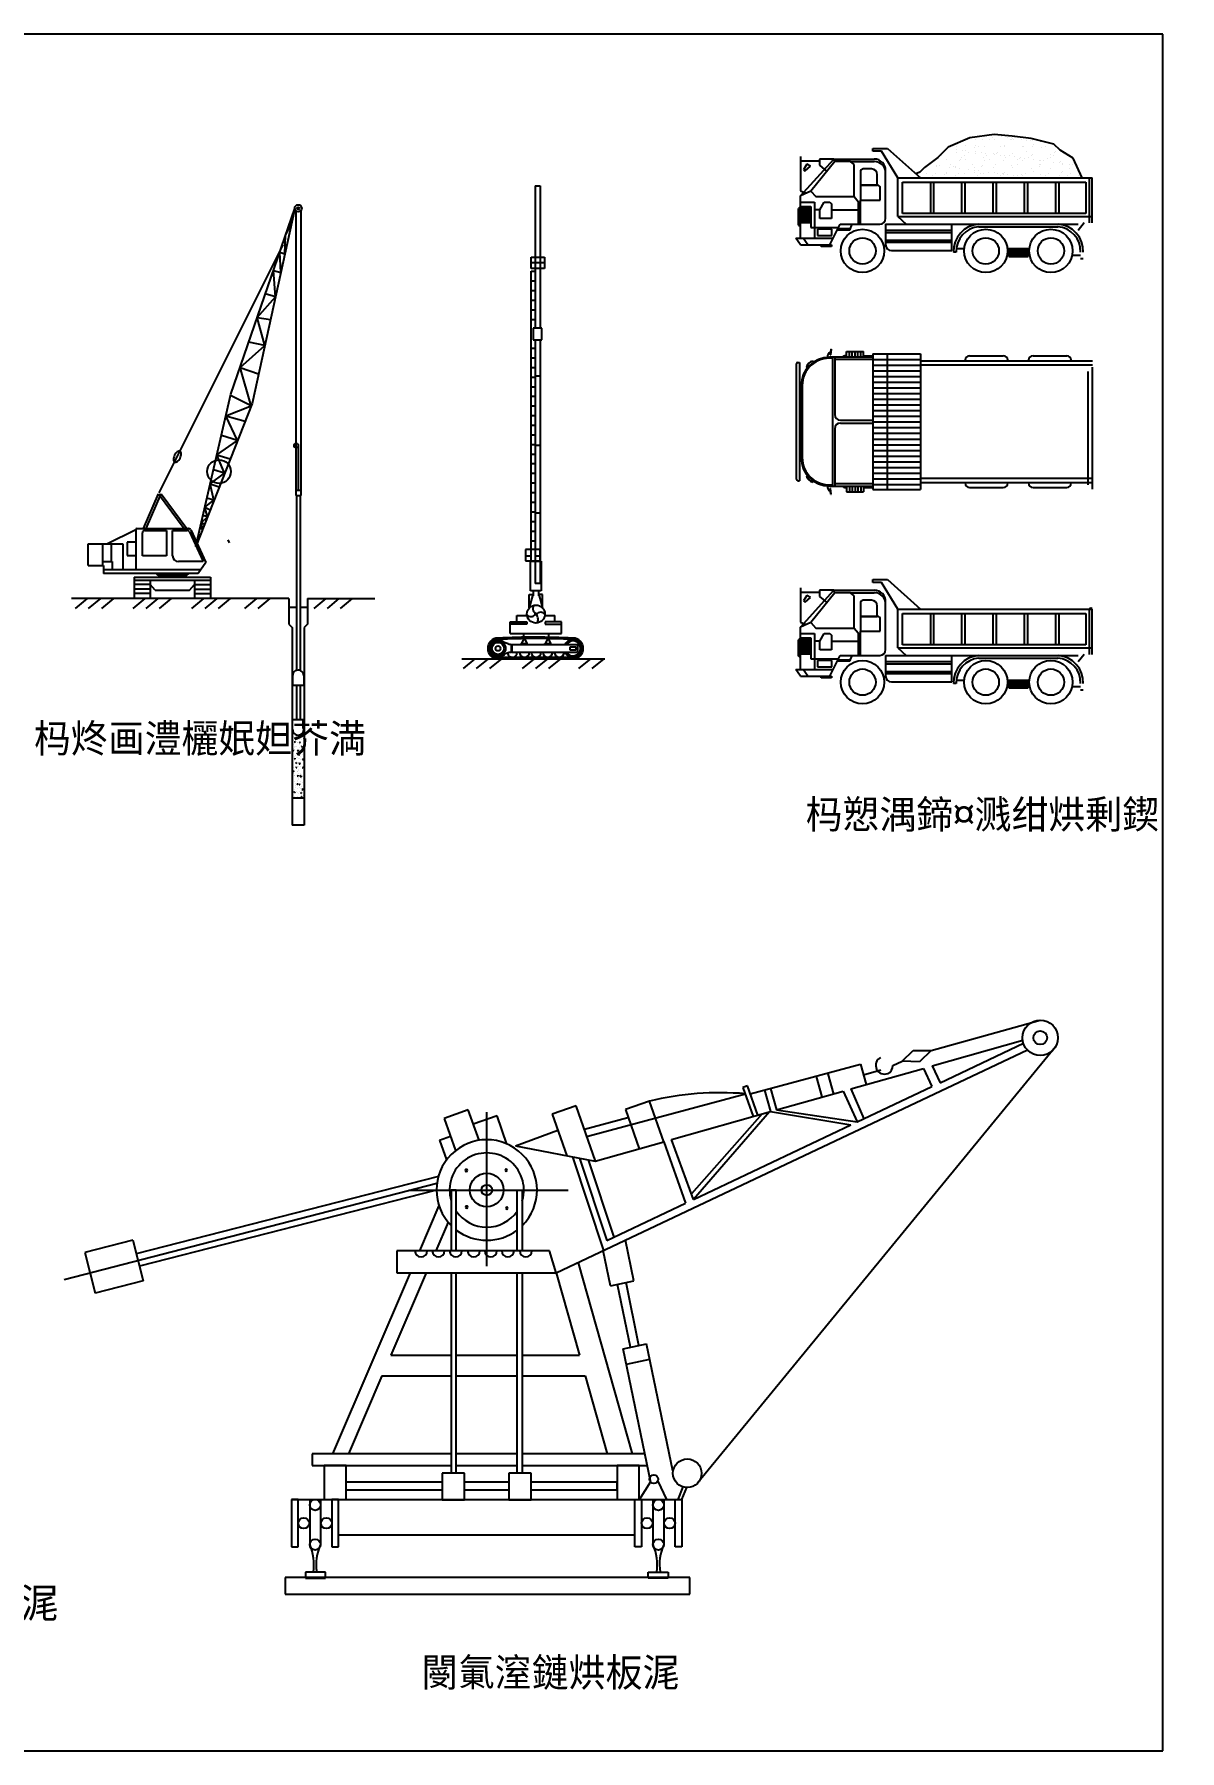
# Model space of a CAD drawing. Header units: metres. Extents: x 0 to 215, y 0 to 151.
# Drawn here: x 114.4 to 215.3, y 0 to 151.2 of the extents above; entities that cross this region are included whole.
import ezdxf

# ---------------------------------------------------------------- set-up
doc = ezdxf.new("R2010")
doc.units = ezdxf.units.M

msp = doc.modelspace()

# ---------------------------------------------------------------- linework, layer by layer
for p, q in [((213.84, 151.2), (0, 151.2)), ((213.84, 0), (213.84, 151.2)), ((198.99, 142.38), (196.85, 142.08)), ((198.79, 142.3), (198.79, 142.3)), ((200.57, 142.23), (198.99, 142.38)), ((199.65, 142.19), (199.65, 142.19)), ((202.26, 142.02), (200.57, 142.23)), ((188.31, 141.15), (189.59, 141.15)), ((188.31, 140.92), (188.31, 141.15)), ((189.06, 140.92), (188.31, 140.92)), ((190.49, 138.57), (189.06, 140.92)), ((189.59, 141.15), (192.5, 138.57)), ((194.95, 141.26), (194.04, 140.34)), ((196.85, 142.08), (194.95, 141.26)), ((195.63, 141.33), (195.63, 141.33)), ((195.63, 140.77), (195.63, 140.77)), ((195.64, 141.07), (195.64, 141.07)), ((196.16, 141), (196.16, 141)), ((196.49, 141.37), (196.49, 141.37)), ((196.49, 140.96), (196.49, 140.96)), ((196.59, 141.94), (196.59, 141.94)), ((196.7, 140.76), (196.7, 140.76)), ((197.25, 141.27), (197.25, 141.27)), ((197.34, 140.71), (197.34, 140.71)), ((197.35, 140.85), (197.35, 140.85)), ((197.37, 141.38), (197.37, 141.38)), ((197.38, 141.93), (197.38, 141.93)), ((197.6, 141.32), (197.6, 141.32)), ((197.87, 140.78), (197.87, 140.78)), ((198, 141.96), (198, 141.96)), ((198.15, 141.34), (198.15, 141.34)), ((198.2, 140.73), (198.2, 140.73)), ((198.57, 141.94), (198.57, 141.94)), ((198.84, 142.11), (198.84, 142.11)), ((198.97, 140.72), (198.97, 140.72)), ((199.01, 141.94), (199.01, 141.94)), ((199.06, 140.62), (199.06, 140.62)), ((199.16, 140.71), (199.16, 140.71)), ((199.27, 140.82), (199.27, 140.82)), ((199.58, 141.32), (199.58, 141.32)), ((199.86, 141.28), (199.86, 141.28)), ((199.91, 141.4), (199.91, 141.4)), ((200.16, 142.12), (200.16, 142.12)), ((200.46, 141.91), (200.46, 141.91)), ((200.49, 142.08), (200.49, 142.08)), ((200.55, 141.93), (200.55, 141.93)), ((200.58, 142.01), (200.58, 142.01)), ((200.63, 140.69), (200.63, 140.69)), ((200.67, 141.92), (200.67, 141.92)), ((200.81, 142.1), (200.81, 142.1)), ((201.36, 141.96), (201.36, 141.96)), ((201.49, 141.29), (201.49, 141.29)), ((201.56, 141.32), (201.56, 141.32)), ((201.82, 140.84), (201.82, 140.84)), ((201.87, 141.89), (201.87, 141.89)), ((202.2, 141.85), (202.2, 141.85)), ((204.25, 141.51), (202.26, 142.02)), ((202.34, 140.63), (202.34, 140.63)), ((202.37, 141.35), (202.37, 141.35)), ((202.38, 141.86), (202.38, 141.86)), ((202.48, 141.46), (202.48, 141.46)), ((202.52, 141.93), (202.52, 141.93)), ((203.07, 141.74), (203.07, 141.74)), ((203.15, 141.27), (203.15, 141.27)), ((203.54, 141.31), (203.54, 141.31)), ((203.58, 141.67), (203.58, 141.67)), ((203.97, 140.64), (203.97, 140.64)), ((204.81, 141), (204.25, 141.51)), ((204.28, 140.79), (204.28, 140.79)), ((204.39, 140.9), (204.39, 140.9)), ((205.94, 140.29), (204.81, 141)), ((181.93, 136.96), (184.86, 140.21)), ((181.94, 140.44), (181.94, 137.4)), ((183.6, 140.02), (181.94, 140.02)), ((182.48, 139.76), (182.2, 139.27)), ((182.2, 139.27), (182.35, 139.17)), ((182.35, 139.17), (182.82, 139.6)), ((182.82, 139.6), (182.48, 139.76)), ((184.96, 140), (182.85, 137.39)), ((183.6, 140.21), (183.6, 139.66)), ((184.86, 140.21), (183.6, 140.21)), ((183.6, 139.66), (184.26, 139.13)), ((184.86, 140.21), (188.43, 140.21)), ((186.33, 140), (184.96, 140)), ((186.65, 139.73), (186.33, 140)), ((186.33, 140), (188.43, 140)), ((186.65, 136.9), (186.65, 139.73)), ((188.18, 139.34), (187.45, 139.34)), ((189.43, 139), (189.43, 139.21)), ((192.86, 139.47), (192.45, 139.07)), ((194.04, 140.34), (192.86, 139.47)), ((193.35, 139.73), (193.35, 139.73)), ((193.87, 139.66), (193.87, 139.66)), ((193.92, 139.57), (193.92, 139.57)), ((194.1, 140.35), (194.1, 140.35)), ((194.2, 139.62), (194.2, 139.62)), ((194.37, 140.53), (194.37, 140.53)), ((194.82, 140.13), (194.82, 140.13)), ((195.06, 139.5), (195.06, 139.5)), ((195.11, 139.74), (195.11, 139.74)), ((195.39, 139.57), (195.39, 139.57)), ((195.57, 139.44), (195.57, 139.44)), ((195.59, 139.55), (195.59, 139.55)), ((195.91, 139.39), (195.91, 139.39)), ((195.95, 140.08), (195.95, 140.08)), ((196.06, 140.18), (196.06, 140.18)), ((196.08, 140.35), (196.08, 140.35)), ((196.35, 140.52), (196.35, 140.52)), ((196.45, 140.14), (196.45, 140.14)), ((196.77, 139.28), (196.77, 139.28)), ((197.09, 139.73), (197.09, 139.73)), ((197.28, 139.21), (197.28, 139.21)), ((197.3, 139.48), (197.3, 139.48)), ((197.61, 139.17), (197.61, 139.17)), ((197.86, 139.52), (197.86, 139.52)), ((197.97, 139.63), (197.97, 139.63)), ((198.05, 140.35), (198.05, 140.35)), ((198.11, 140.12), (198.11, 140.12)), ((198.32, 140.52), (198.32, 140.52)), ((198.61, 140.21), (198.61, 140.21)), ((198.93, 139.49), (198.93, 139.49)), ((199.07, 139.73), (199.07, 139.73)), ((199.58, 140.55), (199.58, 140.55)), ((199.82, 140.06), (199.82, 140.06)), ((199.91, 140.51), (199.91, 140.51)), ((200.03, 140.34), (200.03, 140.34)), ((200.3, 140.51), (200.3, 140.51)), ((200.51, 139.65), (200.51, 139.65)), ((200.59, 139.47), (200.59, 139.47)), ((200.77, 140.4), (200.77, 140.4)), ((201.05, 139.73), (201.05, 139.73)), ((201.07, 140.16), (201.07, 140.16)), ((201.18, 140.26), (201.18, 140.26)), ((201.29, 140.33), (201.29, 140.33)), ((201.45, 140.07), (201.45, 140.07)), ((201.62, 140.28), (201.62, 140.28)), ((202.01, 140.34), (202.01, 140.34)), ((202.28, 140.51), (202.28, 140.51)), ((202.3, 139.41), (202.3, 139.41)), ((202.48, 140.17), (202.48, 140.17)), ((202.98, 139.6), (202.98, 139.6)), ((203, 140.1), (203, 140.1)), ((203.02, 139.72), (203.02, 139.72)), ((203.09, 139.71), (203.09, 139.71)), ((203.11, 140.05), (203.11, 140.05)), ((203.33, 140.06), (203.33, 140.06)), ((203.72, 140.28), (203.72, 140.28)), ((203.93, 139.42), (203.93, 139.42)), ((203.99, 140.34), (203.99, 140.34)), ((204.19, 139.95), (204.19, 139.95)), ((204.25, 140.51), (204.25, 140.51)), ((204.71, 139.88), (204.71, 139.88)), ((204.82, 139.98), (204.82, 139.98)), ((205, 139.72), (205, 139.72)), ((205, 139.15), (205, 139.15)), ((205.04, 139.83), (205.04, 139.83)), ((205.59, 139.4), (205.59, 139.4)), ((205.63, 139.73), (205.63, 139.73)), ((205.9, 139.72), (205.9, 139.72)), ((206.75, 138.57), (205.94, 140.29)), ((158.55, 137.85), (158.55, 125.3)), ((158.55, 137.85), (159, 137.85)), ((159, 137.85), (159, 125.3)), ((187.2, 139.09), (187.2, 137.91)), ((188.71, 137.91), (187.2, 137.91)), ((187.2, 137.91), (187.2, 136.6)), ((187.2, 137.91), (188.68, 137.91)), ((188.68, 137.91), (188.68, 138.84)), ((188.96, 136.6), (188.96, 137.66)), ((189.43, 134.98), (189.43, 139)), ((190.49, 135.15), (190.49, 138.57)), ((190.49, 138.57), (207.62, 138.57)), ((190.9, 138.17), (207.07, 138.17)), ((190.9, 135.42), (190.9, 138.17)), ((192.45, 139.07), (192.1, 138.92)), ((192.18, 138.94), (192.18, 138.94)), ((193.07, 138.97), (193.07, 138.97)), ((193.37, 138.17), (193.37, 135.42)), ((193.59, 138.76), (193.59, 138.76)), ((193.65, 138.17), (193.65, 135.42)), ((193.85, 138.93), (193.85, 138.93)), ((194.65, 138.88), (194.65, 138.88)), ((194.76, 138.99), (194.76, 138.99)), ((194.78, 138.91), (194.78, 138.91)), ((195.56, 138.76), (195.56, 138.76)), ((195.83, 138.93), (195.83, 138.93)), ((196.12, 138.17), (196.12, 135.42)), ((196.41, 138.92), (196.41, 138.92)), ((196.41, 138.17), (196.41, 135.42)), ((197.3, 139.01), (197.3, 139.01)), ((197.54, 138.76), (197.54, 138.76)), ((197.81, 138.93), (197.81, 138.93)), ((198.07, 138.9), (198.07, 138.9)), ((198.48, 139.05), (198.48, 139.05)), ((198.88, 138.17), (198.88, 135.42)), ((198.99, 138.99), (198.99, 138.99)), ((199.17, 138.17), (199.17, 135.42)), ((199.32, 138.94), (199.32, 138.94)), ((199.52, 138.75), (199.52, 138.75)), ((199.76, 138.96), (199.76, 138.96)), ((199.78, 138.83), (199.78, 138.83)), ((199.79, 138.92), (199.79, 138.92)), ((199.88, 139.07), (199.88, 139.07)), ((200.19, 138.83), (200.19, 138.83)), ((200.7, 138.76), (200.7, 138.76)), ((201.03, 138.72), (201.03, 138.72)), ((201.41, 138.84), (201.41, 138.84)), ((201.5, 138.75), (201.5, 138.75)), ((201.64, 138.17), (201.64, 135.42)), ((201.76, 138.92), (201.76, 138.92)), ((201.9, 138.6), (201.9, 138.6)), ((201.92, 138.17), (201.92, 135.42)), ((202.42, 139.09), (202.42, 139.09)), ((203.07, 138.82), (203.07, 138.82)), ((203.47, 138.75), (203.47, 138.75)), ((203.74, 138.92), (203.74, 138.92)), ((204.39, 138.17), (204.39, 135.42)), ((204.68, 138.17), (204.68, 135.42)), ((204.78, 138.76), (204.78, 138.76)), ((204.88, 139.04), (204.88, 139.04)), ((205.45, 138.74), (205.45, 138.74)), ((205.72, 138.91), (205.72, 138.91)), ((206.41, 138.77), (206.41, 138.77)), ((207.07, 138.17), (207.07, 135.42)), ((207.39, 134.58), (207.39, 138.57)), ((207.62, 134.58), (207.62, 138.57)), ((182.85, 137.39), (181.93, 136.96)), ((181.93, 133.24), (181.93, 136.96)), ((181.93, 136.41), (183.17, 136.41)), ((181.94, 137.4), (182.44, 137.2)), ((182.85, 137.39), (183.27, 136.9)), ((183.17, 136.41), (183.17, 133.24)), ((183.27, 136.9), (186.65, 136.9)), ((183.62, 135.74), (184, 136.41)), ((184, 136.41), (184.52, 136.41)), ((184.52, 136.41), (184.65, 136.26)), ((184.65, 136.26), (184.65, 134.98)), ((186.65, 136.9), (187.02, 136.48)), ((187.02, 136.48), (187.02, 134.48)), ((187.2, 134.48), (187.2, 136.6)), ((187.2, 136.6), (188.96, 136.6)), ((131.75, 119.51), (137.38, 135.87)), ((137.38, 135.87), (133.61, 118.68)), ((137.46, 135.66), (137.46, 110.57)), ((137.91, 135.66), (137.91, 110.57)), ((181.93, 136.04), (181.74, 135.85)), ((181.74, 134.4), (181.74, 135.85)), ((181.93, 134.58), (181.74, 134.4)), ((181.84, 135.95), (181.84, 134.49)), ((181.93, 136.04), (182.84, 136.04)), ((182.84, 134.58), (181.93, 134.58)), ((182.02, 136.04), (182.02, 134.58)), ((182.11, 136.04), (182.11, 134.58)), ((182.2, 136.04), (182.2, 134.58)), ((182.29, 136.04), (182.29, 134.58)), ((182.39, 136.04), (182.39, 134.58)), ((182.48, 136.04), (182.48, 134.58)), ((182.57, 136.04), (182.57, 134.58)), ((182.66, 136.04), (182.66, 134.58)), ((182.75, 136.04), (182.75, 134.58)), ((182.84, 136.04), (182.84, 134.19)), ((183.62, 135.74), (183.17, 135.74)), ((183.62, 134.98), (183.62, 135.74)), ((184.65, 134.98), (183.62, 134.98)), ((184.65, 135.74), (187.02, 135.74)), ((190.49, 135.15), (191.25, 134.48)), ((190.49, 135.15), (207.62, 135.15)), ((207.07, 135.42), (190.9, 135.42)), ((206.93, 134.58), (206.4, 133.91)), ((136.5, 131.87), (136.56, 133.5)), ((136.56, 133.5), (137.08, 134.54)), ((181.93, 132.66), (181.53, 133.24)), ((181.53, 133.24), (184.74, 133.24)), ((181.74, 134.4), (181.93, 134.31)), ((182.57, 132.66), (182.17, 133.24)), ((182.84, 134.19), (185.3, 134.19)), ((184.68, 134.04), (183.42, 134.04)), ((183.42, 134.04), (183.42, 133.47)), ((183.42, 133.47), (184.68, 133.47)), ((184.5, 132.66), (185.43, 134.48)), ((184.68, 133.47), (184.68, 134.04)), ((186.27, 133.96), (185.21, 133.96)), ((186.32, 134.07), (185.25, 134.07)), ((185.43, 134.48), (188.93, 134.48)), ((186.27, 133.96), (186.49, 134.48)), ((189.43, 134.48), (189.43, 132.65)), ((189.43, 134.48), (206.4, 134.48)), ((189.43, 133.94), (195.26, 133.94)), ((189.43, 133.74), (195.26, 133.74)), ((189.43, 133.08), (195.26, 133.08)), ((195.26, 132.15), (195.26, 134.48)), ((197.65, 134.24), (204.6, 134.24)), ((125.44, 110.81), (136.36, 132.65)), ((136.14, 130.23), (136.05, 132)), ((136.05, 132), (136.5, 131.87)), ((158.19, 130.56), (158.19, 131.58)), ((158.19, 131.58), (159.37, 131.58)), ((159.37, 131.58), (159.37, 130.56)), ((181.93, 132.66), (184.5, 132.66)), ((183.75, 132.66), (184.66, 132.66)), ((183.75, 132.5), (183.75, 132.66)), ((184.66, 132.5), (183.75, 132.5)), ((184.66, 132.66), (184.66, 132.5)), ((189.43, 132.88), (195.26, 132.88)), ((189.93, 132.15), (195.26, 132.15)), ((195.65, 132.01), (195.41, 132.01)), ((195.66, 132.32), (196.35, 132.32)), ((200.15, 132.32), (202.09, 132.32)), ((200.27, 132.32), (200.27, 131.63)), ((200.27, 132.28), (201.97, 132.28)), ((200.27, 132.15), (201.97, 132.15)), ((200.27, 132.02), (201.97, 132.02)), ((200.27, 131.89), (201.97, 131.89)), ((200.27, 131.76), (201.97, 131.76)), ((200.27, 131.63), (201.97, 131.63)), ((201.97, 132.32), (201.97, 131.63)), ((205.89, 131.75), (206.58, 131.75)), ((135.67, 128.08), (135.49, 130.4)), ((135.49, 130.4), (136.14, 130.23)), ((159.37, 131.07), (158.19, 131.07)), ((159.37, 130.56), (158.19, 130.56)), ((158.19, 104.79), (158.19, 130.33)), ((158.19, 130.33), (158.55, 130.33)), ((206.6, 131.44), (206.84, 131.44)), ((158.19, 129.49), (158.55, 129.49)), ((158.19, 128.64), (158.55, 128.64)), ((134.07, 126.26), (135.67, 128.08)), ((135.67, 128.08), (134.78, 128.33)), ((158.19, 127.79), (158.55, 127.79)), ((134.73, 123.79), (134.07, 126.26)), ((134.07, 126.26), (135.23, 126.07)), ((158.19, 126.94), (158.55, 126.94)), ((158.19, 126.09), (158.55, 126.09)), ((134.73, 123.79), (133.33, 124.09)), ((158.38, 125.3), (158.38, 124.29)), ((159.15, 125.3), (158.38, 125.3)), ((158.38, 124.29), (159.15, 124.29)), ((158.55, 124.29), (158.55, 102.83)), ((159, 124.29), (159, 102.83)), ((159.15, 124.29), (159.15, 125.3)), ((132.56, 121.85), (134.73, 123.79)), ((158.19, 123.55), (158.55, 123.55)), ((158.19, 122.7), (158.55, 122.7)), ((188.31, 122.76), (184.48, 122.76)), ((184.6, 123.47), (184.54, 122.97)), ((184.54, 122.97), (184.57, 122.97)), ((184.62, 123.47), (184.57, 122.97)), ((184.6, 123.47), (184.62, 123.47)), ((184.74, 122.76), (184.74, 111.41)), ((184.94, 122.76), (184.94, 117.7)), ((188.31, 122.55), (184.94, 122.55)), ((185.92, 122.89), (185.99, 122.89)), ((185.99, 123.25), (187.49, 123.25)), ((185.99, 122.76), (185.99, 123.25)), ((186.24, 122.76), (186.24, 123.25)), ((186.49, 122.76), (186.49, 123.25)), ((186.74, 122.76), (186.74, 123.25)), ((186.99, 122.76), (186.99, 123.25)), ((187.24, 122.76), (187.24, 123.25)), ((187.49, 122.76), (187.49, 123.25)), ((187.49, 122.89), (188.31, 122.89)), ((188.31, 123.05), (188.31, 111.11)), ((188.31, 123.05), (192.51, 123.05)), ((188.31, 122.55), (192.51, 122.55)), ((189.56, 123.05), (189.56, 111.11)), ((192.51, 123.05), (192.51, 111.11)), ((196.82, 122.89), (199.79, 122.89)), ((202.41, 122.89), (205.38, 122.89)), ((133.53, 118.48), (132.56, 121.85)), ((132.56, 121.85), (134.18, 121.28)), ((158.19, 121.86), (158.55, 121.86)), ((158.19, 121.01), (158.55, 121.01)), ((158.55, 121.11), (159, 121.11)), ((181.55, 122.14), (181.55, 112.03)), ((181.7, 122.29), (181.83, 122.29)), ((181.83, 122.29), (181.83, 111.88)), ((182.53, 121.8), (182.46, 121.87)), ((183.08, 122.33), (183.01, 122.4)), ((188.31, 122.05), (192.51, 122.05)), ((188.31, 121.55), (192.51, 121.55)), ((188.31, 121.05), (192.51, 121.05)), ((192.51, 122.45), (207.64, 122.45)), ((192.51, 122.08), (207.64, 122.08)), ((207.26, 111.51), (207.26, 121.5)), ((207.64, 111.14), (207.64, 121.88)), ((128.66, 106.07), (131.75, 119.51)), ((158.19, 120.16), (158.55, 120.16)), ((181.98, 120.26), (181.98, 113.91)), ((182.08, 120.26), (182.08, 113.91)), ((188.31, 120.55), (192.51, 120.55)), ((188.31, 120.05), (192.51, 120.05)), ((188.31, 119.55), (192.51, 119.55)), ((133.61, 118.68), (128.66, 106.07)), ((131.31, 117.58), (133.53, 118.48)), ((133.53, 118.48), (131.72, 119.37)), ((158.19, 119.31), (158.55, 119.31)), ((158.19, 118.46), (158.55, 118.46)), ((188.31, 119.05), (192.51, 119.05)), ((188.31, 118.55), (192.51, 118.55)), ((188.31, 118.05), (192.51, 118.05)), ((132.33, 115.43), (131.31, 117.58)), ((131.31, 117.58), (133, 117.12)), ((158.19, 117.62), (158.55, 117.62)), ((158.19, 116.77), (158.55, 116.77)), ((184.94, 116.46), (184.94, 111.41)), ((185.44, 117.2), (188.31, 117.2)), ((185.44, 116.96), (188.31, 116.96)), ((188.31, 117.55), (192.51, 117.55)), ((188.31, 117.05), (192.51, 117.05)), ((188.31, 116.55), (192.51, 116.55)), ((130.52, 114.15), (132.33, 115.43)), ((132.33, 115.43), (130.91, 115.87)), ((137.69, 114.97), (137.69, 111.04)), ((158.19, 115.92), (158.55, 115.92)), ((158.19, 115.07), (158.55, 115.07)), ((158.55, 115.01), (159, 115.01)), ((188.31, 116.05), (192.51, 116.05)), ((188.31, 115.55), (192.51, 115.55)), ((188.31, 115.05), (192.51, 115.05)), ((131.19, 112.53), (130.52, 114.15)), ((130.52, 114.15), (131.7, 113.81)), ((158.19, 114.22), (158.55, 114.22)), ((188.31, 114.55), (192.51, 114.55)), ((188.31, 114.05), (192.51, 114.05)), ((188.31, 113.55), (192.51, 113.55)), ((129.93, 111.59), (131.19, 112.53)), ((131.19, 112.53), (130.21, 112.83)), ((158.19, 113.38), (158.55, 113.38)), ((158.19, 112.53), (158.55, 112.53)), ((182.53, 112.36), (182.46, 112.29)), ((188.31, 113.05), (192.51, 113.05)), ((188.31, 112.55), (192.51, 112.55)), ((188.31, 112.05), (192.51, 112.05)), ((192.51, 112.09), (207.64, 112.09)), ((124.05, 107.67), (125.36, 110.73)), ((124.3, 107.67), (125.6, 110.73)), ((125.36, 110.73), (127.64, 107.67)), ((125.6, 110.73), (127.88, 107.67)), ((130.26, 110.16), (129.93, 111.59)), ((129.93, 111.59), (130.72, 111.33)), ((137.46, 111.04), (137.91, 111.04)), ((137.46, 110.57), (137.91, 110.57)), ((137.54, 110.57), (137.54, 95.17)), ((137.84, 110.57), (137.84, 95.17)), ((158.19, 111.68), (158.55, 111.68)), ((158.19, 110.83), (158.55, 110.83)), ((181.7, 111.88), (181.83, 111.88)), ((183.08, 111.83), (183.01, 111.76)), ((184.48, 111.41), (188.31, 111.41)), ((184.6, 110.69), (184.54, 111.19)), ((184.54, 111.19), (184.57, 111.19)), ((184.62, 110.69), (184.57, 111.19)), ((184.6, 110.69), (184.62, 110.69)), ((188.31, 111.61), (184.94, 111.61)), ((185.92, 111.28), (185.99, 111.28)), ((185.99, 111.41), (185.99, 110.91)), ((185.99, 110.91), (187.49, 110.91)), ((186.24, 111.41), (186.24, 110.91)), ((186.49, 111.41), (186.49, 110.91)), ((186.74, 111.41), (186.74, 110.91)), ((186.99, 111.41), (186.99, 110.91)), ((187.24, 111.41), (187.24, 110.91)), ((187.49, 111.41), (187.49, 110.91)), ((187.49, 111.28), (188.31, 111.28)), ((188.31, 111.55), (192.51, 111.55)), ((188.31, 111.11), (192.51, 111.11)), ((192.51, 111.71), (207.64, 111.71)), ((196.82, 111.28), (199.79, 111.28)), ((202.41, 111.28), (205.38, 111.28)), ((129.46, 109.54), (130.26, 110.16)), ((129.68, 108.68), (129.46, 109.54)), ((129.46, 109.54), (129.93, 109.3)), ((130.26, 110.16), (129.64, 110.35)), ((158.19, 109.98), (158.55, 109.98)), ((158.19, 109.14), (158.55, 109.14)), ((158.55, 109.06), (159, 109.06)), ((120.83, 106.31), (123.37, 107.57)), ((123.37, 107.57), (123.37, 104.02)), ((123.47, 107.67), (128.02, 107.67)), ((124.16, 107.49), (126.07, 107.49)), ((126.07, 107.49), (126.07, 105.25)), ((126.62, 105.25), (126.62, 107.49)), ((126.62, 107.49), (127.91, 107.49)), ((128.09, 107.37), (129.3, 104.75)), ((128.21, 107.55), (129.53, 104.67)), ((129.04, 107.72), (129.26, 107.6)), ((129.15, 108.2), (129.68, 108.68)), ((129.26, 107.6), (129.15, 108.2)), ((129.15, 108.2), (129.43, 108.04)), ((129.68, 108.68), (129.29, 108.8)), ((158.19, 108.29), (158.55, 108.29)), ((158.19, 107.44), (158.55, 107.44)), ((119.17, 104.41), (119.17, 106.31)), ((119.17, 106.31), (120.83, 106.31)), ((120.46, 104.41), (120.46, 106.31)), ((120.83, 106.31), (122.22, 106.31)), ((121.19, 106.31), (121.19, 104.74)), ((122.22, 106.31), (122.22, 104.02)), ((123.37, 106.46), (122.61, 106.46)), ((122.61, 106.46), (122.61, 105.29)), ((123.96, 105.25), (123.96, 107.29)), ((131.47, 106.67), (131.61, 106.39)), ((158.19, 106.59), (158.55, 106.59)), ((119.17, 104.41), (120.54, 104.41)), ((120.46, 104.75), (121.29, 104.75)), ((120.54, 104.41), (120.54, 103.69)), ((121.29, 104.75), (121.29, 104.02)), ((122.61, 105.29), (123.37, 105.29)), ((126.07, 105.25), (123.96, 105.25)), ((129.3, 104.75), (127.12, 104.75)), ((129.53, 104.67), (128.86, 103.69)), ((157.7, 105.81), (157.7, 104.82)), ((159, 105.81), (157.7, 105.81)), ((157.7, 105.27), (158.19, 105.27)), ((157.7, 104.82), (159, 104.82)), ((158.14, 102.18), (158.14, 104.79)), ((158.14, 104.79), (159.09, 104.79)), ((158.55, 105.27), (159, 105.27)), ((159, 104.82), (159, 105.81)), ((159.09, 104.79), (159.09, 102.18)), ((129.08, 104.02), (120.54, 104.02)), ((128.86, 103.69), (120.54, 103.69)), ((123.23, 103.39), (129.95, 103.39)), ((123.23, 103.39), (123.23, 101.54)), ((123.23, 103.12), (129.95, 103.12)), ((124.63, 103.12), (124.63, 101.54)), ((125.16, 103.69), (125.53, 103.39)), ((125.21, 103.65), (127.96, 103.65)), ((125.3, 103.58), (127.88, 103.58)), ((125.38, 103.52), (127.79, 103.52)), ((125.47, 103.45), (127.71, 103.45)), ((128.01, 103.69), (127.64, 103.39)), ((128.54, 103.12), (128.54, 101.54)), ((129.95, 103.39), (129.95, 101.54)), ((159, 102.83), (158.55, 102.83)), ((188.31, 103.16), (189.59, 103.16)), ((188.31, 102.92), (188.31, 103.16)), ((189.06, 102.92), (188.31, 102.92)), ((190.49, 100.57), (189.06, 102.92)), ((189.59, 103.16), (192.5, 100.57)), ((136.86, 101.49), (117.7, 101.49)), ((119.08, 101.49), (118.03, 100.63)), ((120.25, 101.49), (119.19, 100.63)), ((121.41, 101.49), (120.36, 100.63)), ((124.16, 101.49), (123.1, 100.63)), ((124.63, 102.73), (123.23, 102.73)), ((124.63, 102.33), (123.23, 102.33)), ((124.63, 101.93), (123.23, 101.93)), ((123.23, 101.54), (124.63, 101.54)), ((125.32, 101.49), (124.27, 100.63)), ((125.07, 102.23), (124.63, 102.73)), ((125.07, 102.23), (128.1, 102.23)), ((126.49, 101.49), (125.44, 100.63)), ((128.1, 102.23), (128.54, 102.73)), ((129.35, 101.49), (128.29, 100.63)), ((128.54, 102.73), (129.95, 102.73)), ((128.54, 102.33), (129.95, 102.33)), ((128.54, 101.93), (129.95, 101.93)), ((128.54, 101.54), (129.95, 101.54)), ((130.51, 101.49), (129.46, 100.63)), ((131.68, 101.49), (130.63, 100.63)), ((134.01, 101.49), (132.96, 100.63)), ((135.18, 101.49), (134.12, 100.63)), ((136.86, 101.49), (134.91, 101.49)), ((136.86, 101.49), (136.86, 99.25)), ((138.51, 101.49), (144.44, 101.49)), ((138.51, 101.49), (140.59, 101.49)), ((138.51, 101.49), (138.51, 99.25)), ((140.11, 101.49), (139.05, 100.63)), ((141.27, 101.49), (140.22, 100.63)), ((142.44, 101.49), (141.39, 100.63)), ((158.35, 101.85), (158.03, 100.67)), ((158.03, 100.67), (158.03, 101.85)), ((158.03, 101.85), (158.35, 101.85)), ((159.09, 102.18), (158.14, 102.18)), ((158.39, 102.18), (158.39, 101.73)), ((158.84, 102.18), (158.84, 101.73)), ((159.2, 101.85), (158.88, 101.85)), ((158.88, 101.85), (159.2, 100.67)), ((159.2, 100.67), (159.2, 101.85)), ((181.93, 98.97), (184.86, 102.22)), ((181.94, 102.45), (181.94, 99.41)), ((183.6, 102.03), (181.94, 102.03)), ((182.48, 101.77), (182.2, 101.28)), ((182.35, 101.17), (182.82, 101.6)), ((182.82, 101.6), (182.48, 101.77)), ((184.96, 102.01), (182.85, 99.4)), ((184.86, 102.22), (183.6, 102.22)), ((183.6, 102.22), (183.6, 101.67)), ((183.6, 101.67), (184.26, 101.14)), ((184.86, 102.22), (188.43, 102.22)), ((186.33, 102.01), (184.96, 102.01)), ((186.33, 102.01), (188.43, 102.01)), ((186.65, 101.74), (186.33, 102.01)), ((186.65, 98.9), (186.65, 101.74)), ((188.18, 101.34), (187.45, 101.34)), ((136.86, 100.73), (137.54, 100.73)), ((137.84, 100.73), (138.51, 100.73)), ((156.94, 99.45), (156.94, 100)), ((156.94, 100), (157.84, 100)), ((159.4, 100), (160.3, 100)), ((160.3, 99.45), (160.3, 100)), ((182.2, 101.28), (182.35, 101.17)), ((187.2, 101.09), (187.2, 99.92)), ((187.2, 99.92), (188.68, 99.92)), ((188.71, 99.92), (187.2, 99.92)), ((187.2, 99.92), (187.2, 98.61)), ((188.68, 99.92), (188.68, 100.84)), ((189.43, 101.01), (189.43, 101.22)), ((189.43, 96.99), (189.43, 101.01)), ((190.49, 100.57), (207.62, 100.57)), ((190.49, 97.16), (190.49, 100.57)), ((190.9, 100.17), (207.07, 100.17)), ((190.9, 97.42), (190.9, 100.17)), ((193.37, 100.17), (193.37, 97.42)), ((193.65, 100.17), (193.65, 97.42)), ((196.12, 100.17), (196.12, 97.42)), ((196.41, 100.17), (196.41, 97.42)), ((198.88, 100.17), (198.88, 97.42)), ((199.17, 100.17), (199.17, 97.42)), ((201.64, 100.17), (201.64, 97.42)), ((201.92, 100.17), (201.92, 97.42)), ((204.39, 100.17), (204.39, 97.42)), ((204.68, 100.17), (204.68, 97.42)), ((207.07, 100.17), (207.07, 97.42)), ((207.39, 96.58), (207.39, 100.57)), ((207.62, 96.58), (207.62, 100.57)), ((136.86, 99.25), (137.16, 98.95)), ((137.16, 98.95), (137.16, 83.92)), ((138.51, 99.25), (138.21, 98.95)), ((138.21, 98.95), (138.21, 83.92)), ((156.36, 99.45), (157.82, 99.45)), ((156.36, 98.41), (156.36, 99.45)), ((157.82, 99.24), (156.36, 99.24)), ((156.36, 98.41), (160.87, 98.41)), ((157.55, 98.08), (157.55, 98.41)), ((157.82, 99.45), (157.82, 99.24)), ((160.87, 99.45), (159.44, 99.45)), ((159.44, 99.45), (159.44, 99.24)), ((159.44, 99.24), (160.87, 99.24)), ((159.76, 98.08), (159.76, 98.41)), ((160.87, 98.41), (160.87, 99.45)), ((182.85, 99.4), (181.93, 98.97)), ((181.93, 95.24), (181.93, 98.97)), ((181.93, 98.41), (183.17, 98.41)), ((181.94, 99.41), (182.44, 99.2)), ((182.85, 99.4), (183.27, 98.9)), ((183.17, 98.41), (183.17, 95.24)), ((183.27, 98.9), (186.65, 98.9)), ((183.62, 97.75), (184, 98.41)), ((184, 98.41), (184.52, 98.41)), ((184.52, 98.41), (184.65, 98.27)), ((186.65, 98.9), (187.02, 98.48)), ((187.02, 98.48), (187.02, 96.49)), ((187.2, 96.49), (187.2, 98.61)), ((187.2, 98.61), (188.96, 98.61)), ((188.96, 98.61), (188.96, 99.67)), ((156.19, 97.5), (155.49, 97.73)), ((156.47, 96.76), (156.47, 97.45)), ((156.5, 97.45), (162.28, 97.45)), ((156.54, 96.76), (156.54, 97.45)), ((157.31, 97.53), (157.85, 97.53)), ((157.31, 97.45), (157.31, 97.53)), ((157.54, 97.93), (157.35, 97.53)), ((157.63, 97.93), (157.82, 97.53)), ((157.85, 97.45), (157.85, 97.53)), ((159.4, 97.53), (159.94, 97.53)), ((159.4, 97.45), (159.4, 97.53)), ((159.63, 97.93), (159.44, 97.53)), ((159.72, 97.93), (159.9, 97.53)), ((159.94, 97.45), (159.94, 97.53)), ((161.61, 97.21), (161.61, 96.99)), ((162.18, 97.21), (161.61, 97.21)), ((161.61, 96.99), (162.18, 96.99)), ((162.18, 96.99), (162.18, 97.21)), ((162.28, 97.45), (162.28, 96.76)), ((181.93, 98.04), (181.74, 97.86)), ((181.74, 96.41), (181.74, 97.86)), ((181.84, 97.95), (181.84, 96.5)), ((181.93, 98.04), (182.84, 98.04)), ((182.02, 98.04), (182.02, 96.59)), ((182.11, 98.04), (182.11, 96.59)), ((182.2, 98.04), (182.2, 96.59)), ((182.29, 98.04), (182.29, 96.59)), ((182.39, 98.04), (182.39, 96.59)), ((182.48, 98.04), (182.48, 96.59)), ((182.57, 98.04), (182.57, 96.59)), ((182.66, 98.04), (182.66, 96.59)), ((182.75, 98.04), (182.75, 96.59)), ((182.84, 98.04), (182.84, 96.19)), ((183.62, 97.75), (183.17, 97.75)), ((183.62, 96.99), (183.62, 97.75)), ((184.65, 96.99), (183.62, 96.99)), ((184.65, 98.27), (184.65, 96.99)), ((184.65, 97.75), (187.02, 97.75)), ((190.49, 97.16), (191.25, 96.49)), ((190.49, 97.16), (207.62, 97.16)), ((207.07, 97.42), (190.9, 97.42)), ((152.09, 96.18), (164.68, 96.18)), ((153.25, 96.18), (152.2, 95.32)), ((154.42, 96.18), (153.36, 95.32)), ((155.58, 96.18), (154.53, 95.32)), ((155.28, 96.32), (161.88, 96.32)), ((155.28, 96.19), (161.88, 96.19)), ((156.19, 96.71), (155.49, 96.48)), ((156.5, 96.76), (162.28, 96.76)), ((158.46, 96.18), (157.41, 95.32)), ((159.63, 96.18), (158.57, 95.32)), ((160.79, 96.18), (159.74, 95.32)), ((163.43, 96.18), (162.38, 95.32)), ((164.6, 96.18), (163.54, 95.32)), ((181.93, 96.59), (181.74, 96.41)), ((181.74, 96.41), (181.93, 96.31)), ((182.84, 96.59), (181.93, 96.59)), ((182.84, 96.19), (185.3, 96.19)), ((184.68, 96.05), (183.42, 96.05)), ((183.42, 96.05), (183.42, 95.48)), ((183.42, 95.48), (184.68, 95.48)), ((184.5, 94.67), (185.43, 96.49)), ((184.68, 95.48), (184.68, 96.05)), ((186.27, 95.97), (185.21, 95.97)), ((186.32, 96.07), (185.25, 96.07)), ((185.43, 96.49), (188.93, 96.49)), ((186.27, 95.97), (186.49, 96.49)), ((189.43, 96.49), (206.4, 96.49)), ((189.43, 96.49), (189.43, 94.65)), ((189.43, 95.94), (195.26, 95.94)), ((189.43, 95.74), (195.26, 95.74)), ((195.26, 94.15), (195.26, 96.49)), ((197.65, 96.25), (204.6, 96.25)), ((206.93, 96.58), (206.4, 95.91)), ((137.19, 94.67), (137.19, 93.83)), ((138.18, 93.83), (137.19, 93.83)), ((137.54, 93.83), (137.54, 90.82)), ((137.84, 93.83), (137.84, 90.82)), ((138.18, 94.69), (138.18, 93.83)), ((181.53, 95.24), (184.74, 95.24)), ((181.93, 94.67), (181.53, 95.24)), ((181.93, 94.67), (184.5, 94.67)), ((182.57, 94.67), (182.17, 95.24)), ((183.75, 94.67), (184.66, 94.67)), ((183.75, 94.5), (183.75, 94.67)), ((184.66, 94.5), (183.75, 94.5)), ((184.66, 94.67), (184.66, 94.5)), ((189.43, 95.08), (195.26, 95.08)), ((189.43, 94.88), (195.26, 94.88)), ((189.93, 94.15), (195.26, 94.15)), ((195.65, 94.02), (195.41, 94.02)), ((195.66, 94.32), (196.35, 94.32)), ((200.15, 94.32), (202.09, 94.32)), ((200.27, 94.32), (200.27, 93.64)), ((200.27, 94.29), (201.97, 94.29)), ((200.27, 94.16), (201.97, 94.16)), ((200.27, 94.03), (201.97, 94.03)), ((200.27, 93.9), (201.97, 93.9)), ((200.27, 93.77), (201.97, 93.77)), ((201.97, 94.32), (201.97, 93.64)), ((205.89, 93.75), (206.58, 93.75)), ((200.27, 93.64), (201.97, 93.64)), ((206.6, 93.44), (206.84, 93.44)), ((138.18, 90.82), (137.19, 90.82)), ((137.19, 89.99), (137.19, 90.82)), ((138.18, 89.97), (138.18, 90.82)), ((137.3, 89.32), (137.3, 89.32)), ((137.49, 89.22), (137.57, 89.31)), ((137.49, 89.22), (137.58, 89.21)), ((137.58, 89.21), (137.57, 89.31)), ((138.09, 89.22), (138.09, 89.22)), ((137.16, 88.15), (137.19, 88.16)), ((137.16, 88.11), (137.17, 88.1)), ((137.17, 88.1), (137.19, 88.16)), ((137.21, 89.11), (137.21, 89.11)), ((137.22, 88.63), (137.22, 88.63)), ((137.22, 88.13), (137.26, 88.18)), ((137.22, 88.13), (137.28, 88.12)), ((137.25, 87.99), (137.25, 87.99)), ((137.26, 88.32), (137.26, 88.32)), ((137.28, 88.12), (137.26, 88.18)), ((137.27, 88.66), (137.27, 88.66)), ((137.29, 88.99), (137.29, 88.99)), ((137.3, 88.04), (137.3, 88.04)), ((137.31, 88.48), (137.31, 88.48)), ((137.31, 88.4), (137.31, 88.4)), ((137.36, 88.86), (137.43, 88.89)), ((137.36, 88.86), (137.41, 88.83)), ((137.41, 88.83), (137.43, 88.89)), ((137.42, 89.14), (137.42, 89.14)), ((137.42, 87.7), (137.42, 87.7)), ((137.43, 88.5), (137.43, 88.5)), ((137.56, 88.44), (137.56, 88.44)), ((137.56, 88.1), (137.56, 88.1)), ((137.58, 88.8), (137.58, 88.8)), ((137.62, 88.08), (137.7, 88.17)), ((137.62, 88.08), (137.71, 88.07)), ((137.66, 88.8), (137.66, 88.8)), ((137.68, 88.09), (137.68, 88.09)), ((137.71, 88.07), (137.7, 88.17)), ((137.7, 88.13), (137.7, 88.13)), ((137.72, 87.73), (137.79, 87.76)), ((137.72, 87.73), (137.77, 87.7)), ((137.74, 87.72), (137.74, 87.72)), ((137.76, 88.61), (137.76, 88.61)), ((137.76, 88.05), (137.76, 88.05)), ((137.77, 88.39), (137.77, 88.39)), ((137.77, 87.7), (137.79, 87.76)), ((137.78, 88.72), (137.78, 88.72)), ((137.79, 89.05), (137.79, 89.05)), ((137.79, 88.82), (137.84, 88.87)), ((137.79, 88.82), (137.85, 88.81)), ((137.83, 88.83), (137.83, 88.83)), ((137.84, 89.19), (137.84, 89.19)), ((137.85, 88.81), (137.84, 88.87)), ((137.9, 88.58), (137.9, 88.58)), ((137.93, 88.06), (137.98, 88.12)), ((137.93, 88.06), (137.99, 88.06)), ((137.94, 88.49), (137.94, 88.49)), ((137.95, 89.12), (137.95, 89.12)), ((137.96, 88.46), (138.03, 88.49)), ((137.96, 88.46), (138.01, 88.42)), ((137.97, 88.47), (137.97, 88.47)), ((137.99, 88.06), (137.98, 88.12)), ((138.01, 88.42), (138.03, 88.49)), ((138.05, 87.78), (138.05, 87.78)), ((138.09, 88.08), (138.09, 88.08)), ((138.2, 89.18), (138.21, 89.19)), ((138.2, 89.18), (138.21, 89.18)), ((138.2, 88.88), (138.2, 88.88)), ((137.16, 87.08), (137.16, 87.08)), ((137.18, 86.43), (137.18, 86.43)), ((137.19, 86.32), (137.19, 86.32)), ((137.2, 86.66), (137.2, 86.66)), ((137.21, 86.99), (137.21, 86.99)), ((137.23, 87.32), (137.23, 87.32)), ((137.23, 86.28), (137.3, 86.31)), ((137.23, 86.28), (137.28, 86.25)), ((137.24, 87.66), (137.24, 87.66)), ((137.25, 86.24), (137.25, 86.24)), ((137.26, 86.6), (137.26, 86.6)), ((137.28, 86.25), (137.3, 86.31)), ((137.31, 87.21), (137.31, 87.21)), ((137.35, 87.37), (137.4, 87.43)), ((137.35, 87.37), (137.41, 87.37)), ((137.36, 87.59), (137.36, 87.59)), ((137.41, 87.37), (137.4, 87.43)), ((137.47, 87.01), (137.54, 87.04)), ((137.47, 87.01), (137.52, 86.97)), ((137.49, 86.62), (137.54, 86.68)), ((137.49, 86.62), (137.55, 86.62)), ((137.5, 86.55), (137.5, 86.55)), ((137.51, 86.63), (137.51, 86.63)), ((137.52, 86.97), (137.54, 87.04)), ((137.52, 86.99), (137.52, 86.99)), ((137.55, 86.62), (137.54, 86.68)), ((137.57, 87.45), (137.57, 87.45)), ((137.62, 86.29), (137.62, 86.29)), ((137.65, 86.26), (137.65, 86.26)), ((137.66, 87.53), (137.66, 87.53)), ((137.69, 86.86), (137.69, 86.86)), ((137.69, 86.39), (137.69, 86.39)), ((137.7, 87.06), (137.7, 87.06)), ((137.71, 86.72), (137.71, 86.72)), ((137.71, 86.41), (137.71, 86.41)), ((137.72, 87.05), (137.72, 87.05)), ((137.73, 87.39), (137.73, 87.39)), ((137.76, 86.94), (137.83, 87.03)), ((137.76, 86.94), (137.85, 86.93)), ((137.77, 87.02), (137.77, 87.02)), ((137.78, 87.39), (137.78, 87.39)), ((137.85, 86.93), (137.83, 87.03)), ((137.89, 87.31), (137.89, 87.31)), ((137.89, 86.68), (137.89, 86.68)), ((137.9, 87.57), (137.9, 87.57)), ((138.03, 87.42), (138.03, 87.42)), ((138.04, 86.52), (138.04, 86.52)), ((138.07, 87.31), (138.12, 87.37)), ((138.07, 87.31), (138.13, 87.31)), ((138.07, 86.61), (138.14, 86.63)), ((138.07, 86.61), (138.12, 86.57)), ((138.11, 87.43), (138.11, 87.43)), ((138.13, 87.31), (138.12, 87.37)), ((138.12, 86.57), (138.14, 86.63)), ((138.15, 87.07), (138.15, 87.07)), ((138.21, 86.56), (138.21, 86.56)), ((138.21, 86.56), (138.21, 86.56)), ((138.21, 86.46), (138.21, 86.46)), ((137.17, 85.66), (137.17, 85.66)), ((137.18, 85.99), (137.18, 85.99)), ((137.2, 84.79), (137.2, 84.79)), ((137.3, 86.04), (137.3, 86.04)), ((137.31, 85.95), (137.31, 85.95)), ((137.31, 84.68), (137.31, 84.68)), ((137.32, 85.39), (137.32, 85.39)), ((137.36, 85.89), (137.36, 85.89)), ((137.44, 85), (137.44, 85)), ((137.45, 84.82), (137.45, 84.82)), ((137.47, 85.19), (137.47, 85.19)), ((137.58, 85.16), (137.65, 85.18)), ((137.58, 85.16), (137.63, 85.12)), ((137.63, 85.87), (137.68, 85.93)), ((137.63, 85.87), (137.69, 85.86)), ((137.63, 85.12), (137.65, 85.18)), ((137.63, 84.72), (137.63, 84.72)), ((137.64, 85.5), (137.64, 85.5)), ((137.65, 85.06), (137.65, 85.06)), ((137.65, 85), (137.65, 85)), ((137.66, 85.39), (137.66, 85.39)), ((137.67, 85.72), (137.67, 85.72)), ((137.68, 86.06), (137.68, 86.06)), ((137.69, 85.86), (137.68, 85.93)), ((137.69, 85.6), (137.69, 85.6)), ((137.72, 85.22), (137.72, 85.22)), ((137.73, 85.58), (137.73, 85.58)), ((137.77, 85.12), (137.82, 85.17)), ((137.77, 85.12), (137.83, 85.11)), ((137.83, 85.11), (137.82, 85.17)), ((137.83, 85.88), (137.9, 85.91)), ((137.83, 85.88), (137.88, 85.85)), ((137.83, 84.87), (137.83, 84.87)), ((137.84, 86.02), (137.84, 86.02)), ((137.85, 85.37), (137.85, 85.37)), ((137.88, 85.85), (137.9, 85.91)), ((137.89, 86.05), (137.89, 86.05)), ((137.89, 85.81), (137.97, 85.89)), ((137.89, 85.81), (137.98, 85.79)), ((137.89, 84.78), (137.89, 84.78)), ((137.98, 85.79), (137.97, 85.89)), ((137.98, 85.61), (137.98, 85.61)), ((137.98, 84.97), (137.98, 84.97)), ((137.99, 85.97), (137.99, 85.97)), ((138.02, 84.67), (138.1, 84.75)), ((138.1, 85.27), (138.1, 85.27)), ((138.11, 84.65), (138.1, 84.75)), ((138.15, 84.8), (138.15, 84.8)), ((138.17, 85.13), (138.17, 85.13)), ((138.18, 85.48), (138.18, 85.48)), ((138.18, 85.47), (138.18, 85.47)), ((138.18, 84.75), (138.21, 84.77)), ((138.18, 84.75), (138.21, 84.73)), ((138.19, 85.8), (138.19, 85.8)), ((138.2, 86.13), (138.2, 86.13)), ((138.21, 83.92), (137.16, 83.92)), ((137.16, 83.92), (137.16, 81.52)), ((137.19, 84.43), (137.24, 84.49)), ((137.19, 84.43), (137.25, 84.42)), ((137.19, 84.43), (137.19, 84.43)), ((137.25, 84.42), (137.24, 84.49)), ((137.25, 84.49), (137.25, 84.49)), ((137.31, 84.08), (137.31, 84.08)), ((137.34, 84.43), (137.41, 84.46)), ((137.34, 84.43), (137.39, 84.4)), ((137.39, 84.4), (137.41, 84.46)), ((137.46, 84.35), (137.46, 84.35)), ((137.57, 84.48), (137.57, 84.48)), ((137.58, 83.95), (137.58, 83.95)), ((137.61, 84.06), (137.61, 84.06)), ((137.62, 84.39), (137.62, 84.39)), ((137.69, 84.33), (137.69, 84.33)), ((137.78, 84.46), (137.78, 84.46)), ((137.91, 84.37), (137.96, 84.42)), ((137.91, 84.37), (137.97, 84.36)), ((137.94, 84.17), (137.94, 84.17)), ((137.94, 84.03), (138.01, 84.05)), ((137.94, 84.03), (137.99, 83.99)), ((137.97, 84.36), (137.96, 84.42)), ((137.99, 84.33), (137.99, 84.33)), ((137.99, 83.99), (138.01, 84.05)), ((138.02, 84.67), (138.11, 84.65)), ((138.12, 83.93), (138.12, 83.93)), ((138.13, 84.13), (138.13, 84.13)), ((138.14, 84.47), (138.14, 84.47)), ((138.19, 84.2), (138.19, 84.2)), ((138.2, 84.56), (138.2, 84.56)), ((138.21, 83.92), (138.21, 81.52)), ((138.21, 81.52), (137.16, 81.52)), ((193.43, 61.69), (203.05, 64.36)), ((204.39, 62), (172.85, 23.56)), ((193.54, 60.32), (201.51, 62.58)), ((194.23, 58.84), (201.57, 62.32)), ((160.4, 42.09), (201.92, 61.74)), ((177.5, 57.86), (187.2, 60.48)), ((187.2, 60.48), (187.71, 58.68)), ((190.07, 60.36), (190.89, 60.74)), ((190.89, 60.74), (191.85, 61.69)), ((192.42, 60.68), (190.89, 60.74)), ((191.85, 61.69), (193.43, 61.69)), ((193.43, 61.69), (192.42, 60.68)), ((183.32, 59.39), (183.82, 57.6)), ((184.33, 59.63), (184.83, 57.84)), ((186.36, 58.3), (192.76, 60.11)), ((187.47, 59.54), (188.99, 59.98)), ((192.76, 60.11), (193.51, 58.5)), ((193.54, 60.32), (194.23, 58.84)), ((163.18, 54.14), (177.07, 57.87)), ((176.85, 58.43), (177.76, 55.86)), ((177.25, 58.57), (176.86, 58.43)), ((178.17, 55.98), (177.25, 58.57)), ((178.75, 58.19), (179.28, 56.3)), ((179.28, 58.34), (179.81, 56.44)), ((179.81, 56.44), (185.7, 58.11)), ((185.7, 58.11), (186.92, 55.39)), ((186.36, 58.3), (187.5, 55.66)), ((186.92, 55.39), (193.51, 58.5)), ((152.66, 56.45), (150.55, 55.7)), ((153.61, 53.77), (152.66, 56.45)), ((154.29, 42.69), (154.29, 56.25)), ((162.16, 56.81), (160.05, 56.06)), ((160.05, 56.06), (161.34, 52.4)), ((163.87, 51.94), (162.16, 56.81)), ((168.62, 57.21), (166.51, 56.47)), ((166.51, 56.47), (167.72, 53.03)), ((169.88, 53.64), (168.62, 57.21)), ((170.56, 53.83), (179.28, 56.3)), ((178.56, 56.09), (172.33, 49.06)), ((179.2, 56.27), (172.51, 48.56)), ((179.28, 56.3), (186.36, 55.12)), ((179.81, 56.44), (186.92, 55.39)), ((150.55, 55.7), (151.55, 52.87)), ((155.2, 55.93), (153.09, 55.19)), ((156.07, 53.44), (155.2, 55.93)), ((156.82, 53.27), (160.54, 54.66)), ((162.89, 54.74), (166.73, 55.78)), ((172.51, 48.56), (186.36, 55.12)), ((150.13, 53.78), (151.11, 54.13)), ((150.13, 53.78), (150.74, 52.05)), ((156.82, 53.27), (163.83, 51.93)), ((163.83, 51.93), (169.88, 53.64)), ((169.88, 53.64), (171.79, 48.23)), ((172.51, 48.56), (170.56, 53.83)), ((161.83, 52.31), (164.57, 44.07)), ((162.46, 52.19), (164.87, 44.95)), ((163.23, 52.04), (165.49, 45.24)), ((117.07, 41.51), (149.9, 49.98)), ((150.03, 50.59), (123.41, 43.77)), ((149.86, 49.39), (123.69, 42.67)), ((147.43, 49.39), (161.45, 49.39)), ((151.16, 49.39), (151.16, 44.03)), ((151.6, 49.39), (151.16, 49.39)), ((151.6, 44.03), (151.6, 49.39)), ((156.97, 44.03), (156.97, 49.39)), ((156.97, 49.39), (157.42, 49.39)), ((157.42, 49.39), (157.42, 44.03)), ((150.08, 48.03), (148.36, 44.03)), ((164.87, 44.95), (171.79, 48.23)), ((150.88, 46.57), (149.79, 44.03)), ((123.1, 44.97), (118.88, 43.89)), ((118.88, 43.89), (119.8, 40.3)), ((123.1, 44.97), (124.02, 41.38)), ((146.38, 44.03), (146.38, 42.09)), ((159.81, 44.03), (146.38, 44.03)), ((160.4, 42.09), (159.81, 44.03)), ((165.19, 40.95), (164.55, 44.06)), ((167.26, 41.38), (166.51, 44.98)), ((162.34, 42.99), (167.09, 26.15)), ((124.02, 41.38), (119.8, 40.3)), ((147.53, 42.09), (140.69, 26.15)), ((148.96, 42.09), (145.85, 34.83)), ((146.38, 42.09), (160.4, 42.09)), ((151.16, 42.09), (151.16, 24.45)), ((151.6, 24.45), (151.6, 42.09)), ((156.97, 24.45), (156.97, 42.09)), ((157.42, 42.09), (157.42, 24.45)), ((160.4, 42.09), (162.45, 34.83)), ((165.19, 40.95), (167.26, 41.38)), ((166.95, 35.54), (165.81, 41.08)), ((167.7, 35.7), (166.56, 41.23)), ((145.85, 34.83), (151.16, 34.83)), ((151.6, 34.83), (156.97, 34.83)), ((157.42, 34.83), (162.45, 34.83)), ((166.31, 35.41), (168.37, 35.83)), ((168.74, 23.61), (166.31, 35.41)), ((170.68, 24.65), (168.37, 35.83)), ((166.59, 34.05), (168.65, 34.48)), ((145.06, 33.01), (142.12, 26.15)), ((145.06, 33.01), (151.16, 33.01)), ((151.6, 33.01), (156.97, 33.01)), ((157.42, 33.01), (162.97, 33.01)), ((162.97, 33.01), (164.9, 26.15)), ((138.9, 26.15), (138.9, 25.11)), ((151.16, 26.15), (138.9, 26.15)), ((156.97, 26.15), (151.6, 26.15)), ((168.22, 26.15), (157.42, 26.15)), ((138.9, 25.11), (151.16, 25.11)), ((139.97, 25.11), (139.97, 22.13)), ((141.91, 25.11), (139.97, 25.11)), ((141.91, 22.13), (141.91, 25.11)), ((150.37, 24.45), (150.37, 22.11)), ((152.34, 24.45), (150.37, 24.45)), ((151.6, 25.11), (156.97, 25.11)), ((152.34, 22.11), (152.34, 24.45)), ((156.23, 24.45), (156.23, 22.11)), ((158.2, 24.45), (156.23, 24.45)), ((157.42, 25.11), (168.43, 25.11)), ((158.2, 22.11), (158.2, 24.45)), ((165.77, 25.11), (165.77, 22.13)), ((167.71, 25.11), (165.77, 25.11)), ((167.71, 22.13), (167.71, 25.11)), ((141.91, 22.95), (141.91, 23.67)), ((141.91, 23.67), (150.37, 23.67)), ((150.37, 22.95), (141.91, 22.95)), ((152.34, 23.67), (156.23, 23.67)), ((156.23, 22.95), (152.34, 22.95)), ((158.2, 23.67), (165.74, 23.67)), ((165.74, 22.95), (158.2, 22.95)), ((165.74, 23.67), (165.74, 22.95)), ((167.75, 22.13), (168.75, 23.71)), ((169.37, 23.73), (170.12, 22.13)), ((171.14, 22.13), (171.59, 23.23)), ((171.46, 22.13), (171.9, 23.18)), ((137.1, 22.13), (171.48, 22.13)), ((137.1, 22.13), (137.1, 17.96)), ((137.69, 22.13), (137.1, 22.13)), ((137.69, 17.96), (137.69, 22.13)), ((138.69, 22.13), (138.69, 18.15)), ((139.64, 22.13), (139.64, 18.2)), ((139.97, 22.13), (141.91, 22.13)), ((140.64, 22.13), (140.64, 17.96)), ((141.24, 22.13), (140.64, 22.13)), ((141.24, 17.96), (141.24, 22.13)), ((150.37, 22.11), (152.34, 22.11)), ((156.23, 22.11), (158.2, 22.11)), ((165.77, 22.13), (167.71, 22.13)), ((167.34, 17.96), (167.34, 22.13)), ((167.34, 22.13), (167.93, 22.13)), ((167.93, 22.13), (167.93, 17.96)), ((168.93, 22.13), (168.93, 18.2)), ((169.88, 22.13), (169.88, 18.15)), ((170.88, 17.96), (170.88, 22.13)), ((170.88, 22.13), (171.48, 22.13)), ((171.48, 22.13), (171.48, 17.96)), ((141.24, 19), (167.34, 19)), ((137.1, 17.96), (137.69, 17.96)), ((140.64, 17.96), (141.24, 17.96)), ((167.93, 17.96), (167.34, 17.96)), ((171.48, 17.96), (170.88, 17.96)), ((136.54, 15.27), (136.54, 13.78)), ((172.18, 15.27), (136.54, 15.27)), ((138.32, 15.73), (138.32, 15.2)), ((140.07, 15.73), (138.32, 15.73)), ((138.32, 15.2), (140.07, 15.2)), ((140.07, 15.2), (140.07, 15.73)), ((168.51, 15.2), (168.51, 15.73)), ((168.51, 15.73), (170.26, 15.73)), ((170.26, 15.2), (168.51, 15.2)), ((170.26, 15.73), (170.26, 15.2)), ((172.18, 13.78), (172.18, 15.27)), ((136.54, 13.78), (172.18, 13.78)), ((0, 0), (213.84, 0))]:
    msp.add_line(p, q)
for centre, radius in [((137.68, 135.88), 0.31), ((137.68, 135.87), 0.1), ((187.39, 132.12), 1.91), ((187.39, 132.12), 1.16), ((198.25, 132.12), 1.91), ((198.25, 132.12), 1.16), ((203.99, 132.12), 1.91), ((203.99, 132.12), 1.16), ((137.5, 114.97), 0.19), ((130.71, 112.68), 1.04), ((158.62, 100.13), 0.79), ((158.62, 100.13), 0.08), ((155.28, 97.1), 0.66), ((155.28, 97.1), 0.53), ((155.28, 97.1), 0.22), ((187.39, 94.13), 1.91), ((187.39, 94.13), 1.16), ((198.25, 94.13), 1.91), ((198.25, 94.13), 1.16), ((203.99, 94.13), 1.91), ((203.99, 94.13), 1.16), ((203.05, 62.8), 1.56), ((203.05, 62.8), 0.6), ((154.29, 49.39), 1.48), ((154.29, 49.39), 0.47), ((169.01, 23.92), 0.37), ((171.95, 24.44), 1.26), ((139.17, 21.65), 0.48), ((169.41, 21.65), 0.48), ((138.17, 20.04), 0.48), ((140.16, 20.04), 0.48), ((168.41, 20.04), 0.48), ((170.4, 20.04), 0.48), ((139.17, 18.15), 0.48), ((169.41, 18.15), 0.48)]:
    msp.add_circle(centre, radius)
for centre, radius, start, end in [((184.81, 139.95), 0.16, 19.64, 112.4), ((187.45, 139.09), 0.25, 90, 180), ((188.18, 138.84), 0.5, 0, 90), ((188.43, 139.21), 1, 0, 90), ((188.43, 139), 1, 0, 90), ((188.71, 137.66), 0.25, 0, 90), ((188.93, 134.98), 0.5, -90, 0), ((197.81, 132.09), 2.4, 94.33, 181.79), ((197.81, 132.09), 2.16, 94.33, 181.79), ((204.44, 132.09), 2.16, -1.79, 85.67), ((204.44, 132.09), 2.4, -1.79, 85.67), ((189.93, 132.65), 0.5, 180, 270), ((184.48, 120.26), 2.5, 90, 180), ((184.48, 120.26), 2.4, 83.99, 180), ((184.7, 122.85), 0.39, 109.72, 195.15), ((185.92, 122.49), 0.4, 90, 137.38), ((196.82, 122.49), 0.4, 90, 180), ((199.79, 122.49), 0.4, 0, 90), ((202.41, 122.49), 0.4, 90, 180), ((205.38, 122.49), 0.4, 0, 90), ((181.7, 122.14), 0.15, 90, 180), ((183.13, 121.73), 0.69, 100.29, 167.64), ((185.44, 117.7), 0.5, 180, 270), ((185.44, 116.46), 0.5, 90, 180), ((127.33, 113.75), 0.64, 165.51, 180.77), ((127.07, 113.75), 0.38, 180.77, 204.73), ((127.7, 113.66), 1.02, 153.42, 165.51), ((126.86, 113.65), 0.15, 204.73, 243.42), ((127.7, 113.66), 1.02, 141.33, 153.42), ((126.86, 113.65), 0.15, 243.42, 282.11), ((126.81, 113.88), 0.38, 282.11, 306.08), ((127.4, 113.9), 0.64, 126.08, 141.33), ((127.25, 114.11), 0.38, 102.11, 126.08), ((126.65, 114.09), 0.64, 306.08, 321.33), ((126.36, 114.33), 1.02, 321.33, 333.42), ((127.2, 114.34), 0.15, 63.42, 102.11), ((127.2, 114.34), 0.15, 24.73, 63.42), ((126.36, 114.33), 1.02, 333.42, 345.51), ((126.99, 114.24), 0.38, 0.77, 24.73), ((126.73, 114.23), 0.64, -14.49, 0.77), ((184.48, 113.91), 2.5, 180, 270), ((184.48, 113.91), 2.4, 180, 276.01), ((181.7, 112.03), 0.15, 180, 270), ((183.13, 112.44), 0.69, 192.36, 259.71), ((184.7, 111.31), 0.39, 164.85, 250.28), ((185.92, 111.68), 0.4, 222.62, 270), ((196.82, 111.68), 0.4, 180, 270), ((199.79, 111.68), 0.4, -90, 0), ((202.41, 111.68), 0.4, 180, 270), ((205.38, 111.68), 0.4, -90, 0), ((123.47, 107.57), 0.1, 90, 180), ((124.16, 107.29), 0.2, 90, 180), ((127.91, 107.29), 0.2, 29.67, 90), ((127.91, 107.29), 0.2, 24.7, 90), ((128.01, 107.47), 0.2, 29.67, 90), ((128.02, 107.47), 0.2, 24.7, 90), ((127.12, 105.25), 0.5, 180, 270), ((184.81, 101.96), 0.16, 19.64, 112.4), ((187.45, 101.09), 0.25, 90, 180), ((188.18, 100.84), 0.5, 0, 90), ((188.43, 101.22), 1, 0, 90), ((188.43, 101.01), 1, 0, 90), ((158.18, 100.33), 0.43, 212.26, 327.59), ((158.77, 100.58), 0.43, 126.44, 242.53), ((158.38, 99.69), 0.44, -52.42, 56.58), ((159.05, 99.86), 0.43, 32.55, 150.29), ((188.71, 99.67), 0.25, 0, 90), ((207.5, 100.53), 0.12, 21.88, 158.12), ((155.28, 97.1), 0.91, 90, 270), ((155.28, 97.1), 0.78, 38.81, 321.19), ((155.28, 97.1), 0.78, 90, 270), ((158.54, 31.85), 66.24, 87.12, 92.82), ((158.54, 31.85), 66.12, 87.12, 92.82), ((156.5, 98.45), 1, 251.75, 270), ((157.58, 97.91), 0.05, 25.42, 154.58), ((159.67, 97.91), 0.05, 25.42, 154.58), ((161.88, 97.1), 0.78, -153.96, 153.96), ((161.88, 97.1), 0.66, -148.46, 148.46), ((161.88, 97.1), 0.91, -90, 90), ((161.88, 97.1), 0.91, 0, 90), ((161.88, 98.01), 0, 90, 270), ((161.88, 97.1), 0.78, -90, 90), ((188.93, 96.99), 0.5, -90, 0), ((156.54, 96.77), 0.44, 191.05, 358.71), ((156.5, 95.76), 1, 90, 108.25), ((157.61, 96.77), 0.44, 181.29, 358.71), ((158.64, 96.77), 0.44, 181.29, 358.71), ((159.66, 96.77), 0.44, 181.29, 358.71), ((160.68, 96.77), 0.44, 181.29, 358.71), ((197.81, 94.09), 2.4, 94.33, 181.79), ((197.81, 94.09), 2.16, 94.33, 181.79), ((204.44, 94.09), 2.16, -1.79, 85.67), ((204.44, 94.09), 2.4, -1.79, 85.67), ((137.68, 94.7), 0.49, -1.78, 183.61), ((189.93, 94.65), 0.5, 180, 270), ((137.68, 89.95), 0.49, -183.61, 1.78), ((189.33, 60.37), 0.77, 116.54, 292.38), ((189.35, 60.33), 0.72, -67.62, 2.62), ((174.89, 31.28), 26.68, 85.31, 103.59), ((154.29, 49.39), 4.43, -44.95, 224.95), ((154.29, 49.39), 3.27, -16.68, 196.68), ((152.49, 51.12), 0.09, 0, 180), ((152.49, 51.12), 0.09, -180, 0), ((156, 51.14), 0.09, 0, 180), ((156, 51.14), 0.09, -180, 0), ((154.29, 49.39), 3.27, 214.81, 325.19), ((152.52, 47.89), 0.09, 0, 180), ((152.52, 47.89), 0.09, -180, 0), ((156.06, 47.8), 0.09, 0, 180), ((156.06, 47.8), 0.09, -180, 0), ((154.29, 49.39), 4.43, 232.66, 307.34), ((148.5, 44.03), 0.54, -180, 0), ((150.03, 44.03), 0.54, -180, 0), ((151.56, 44.03), 0.54, -180, 0), ((153.14, 44.03), 0.54, -180, 0), ((154.65, 44.03), 0.54, -180, 0), ((156.15, 44.03), 0.54, -180, 0), ((157.73, 44.03), 0.54, -180, 0), ((134.62, 16.37), 4.45, -8.21, 23.71), ((143.71, 16.37), 4.45, 156.29, 188.21), ((164.86, 16.37), 4.45, -8.21, 23.71), ((173.96, 16.37), 4.45, 156.29, 188.21)]:
    msp.add_arc(centre, radius, start, end)

# ---------------------------------------------------------------- texts
for s, height, p in [('杩炵画澧欐姄妲芥満', 2.5, (114.4, 87.93)), ('杩愬湡鍗¤溅绀烘剰鍥', 2.5, (182.38, 81.23)), ('鎸栧湡鏈烘板浘', 2.6, (92.89, 11.71)), ('閿氭潌鏈烘板浘', 2.5, (148.51, 5.64))]:
    msp.add_text(s, height=height).set_placement(p)

doc.saveas('drawing.dxf')
